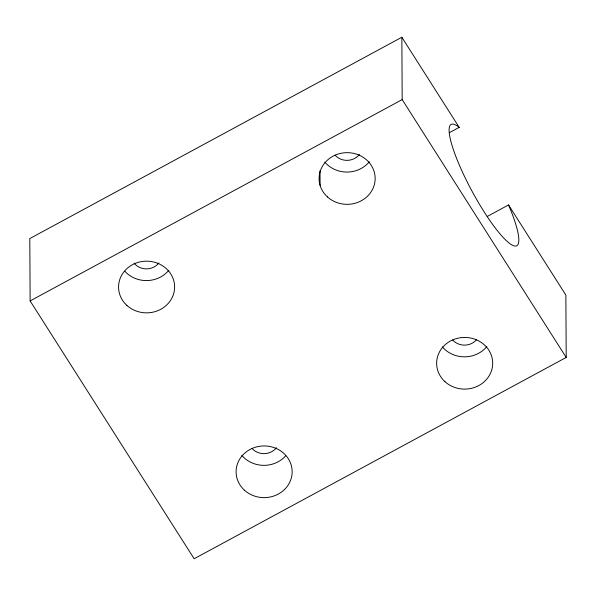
<?xml version="1.0" encoding="UTF-8"?>
<svg xmlns="http://www.w3.org/2000/svg" width="596" height="596" viewBox="0 0 596 596"><rect width="100%" height="100%" fill="white"/><g stroke="black" fill="none" stroke-linecap="round" stroke-linejoin="round"><path stroke-width="0.89" d="M508.537 204.942A69.002 13.41 61.6 0 1 508.738 242.751A69.002 13.41 61.6 0 1 459.389 165.181A69.002 13.41 61.6 0 1 459.188 127.373L401.853 37.235L29.8 238.571L30.128 300.928L194.147 558.765L566.2 357.429L565.872 295.072L508.537 204.942L487.252 216.46M30.128 300.928L402.181 99.599L401.853 37.235M449.369 132.684L459.188 127.373M402.181 99.599L566.2 357.429M320.015 170.612L320.089 185.371M359.418 154.446A15.332 14.14 -0.3 0 1 335.101 155.198M476.472 339.809A15.332 14.14 -0.3 0 1 452.64 339.973M158.886 262.963A15.332 14.14 -0.3 0 1 134.07 263.127M276.425 447.73A15.332 14.14 -0.3 0 1 252.108 448.49M369.304 161.799A28.034 25.844 -0.3 0 1 324.827 162.105M486.843 346.574A28.034 25.844 -0.3 0 1 442.366 346.879M285.745 455.754A28.034 25.844 -0.3 0 1 241.834 455.389M168.772 270.316A28.034 25.844 -0.3 0 1 124.869 271.284M327.428 196.904A28.034 25.844 -0.3 0 0 374.243 184.998A28.034 25.844 -0.3 0 0 339.69 153.589A28.034 25.844 -0.3 0 0 327.428 196.904M444.974 381.678A28.034 25.844 -0.3 0 0 491.782 369.773A28.034 25.844 -0.3 0 0 457.229 338.357A28.034 25.844 -0.3 0 0 444.974 381.678M244.435 490.195A28.034 25.844 -0.3 0 0 291.25 478.29A28.034 25.844 -0.3 0 0 256.697 446.873A28.034 25.844 -0.3 0 0 244.435 490.195M126.896 305.42A28.034 25.844 -0.3 0 0 173.712 293.515A28.034 25.844 -0.3 0 0 139.151 262.106A28.034 25.844 -0.3 0 0 126.896 305.42"/></g></svg>
